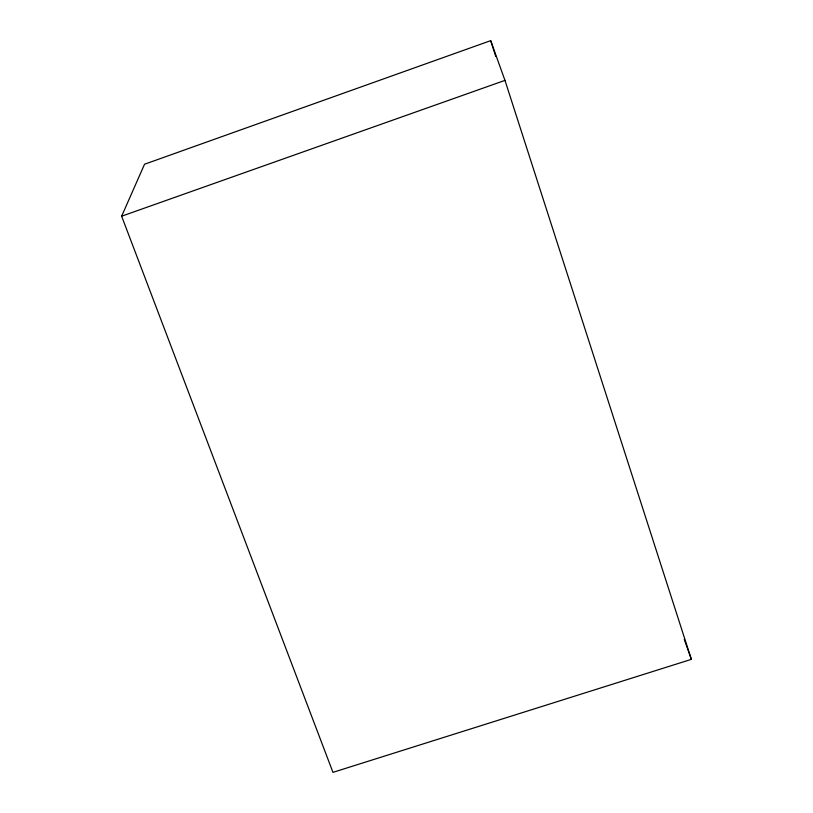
<?xml version="1.0" encoding="UTF-8"?>
<svg xmlns="http://www.w3.org/2000/svg" width="813" height="813" viewBox="0 0 813 813"><rect width="100%" height="100%" fill="white"/><g stroke="black" fill="none" stroke-linecap="round" stroke-linejoin="round"><path stroke-width="1.22" d="M121.635 216.207L144.541 164.236L490.686 40.65L504.964 80.385L691.365 659.353L332.964 772.35L121.635 216.207L504.964 80.385M684.241 639.394L691.365 659.353M490.686 40.65L495.747 56.361"/></g></svg>
